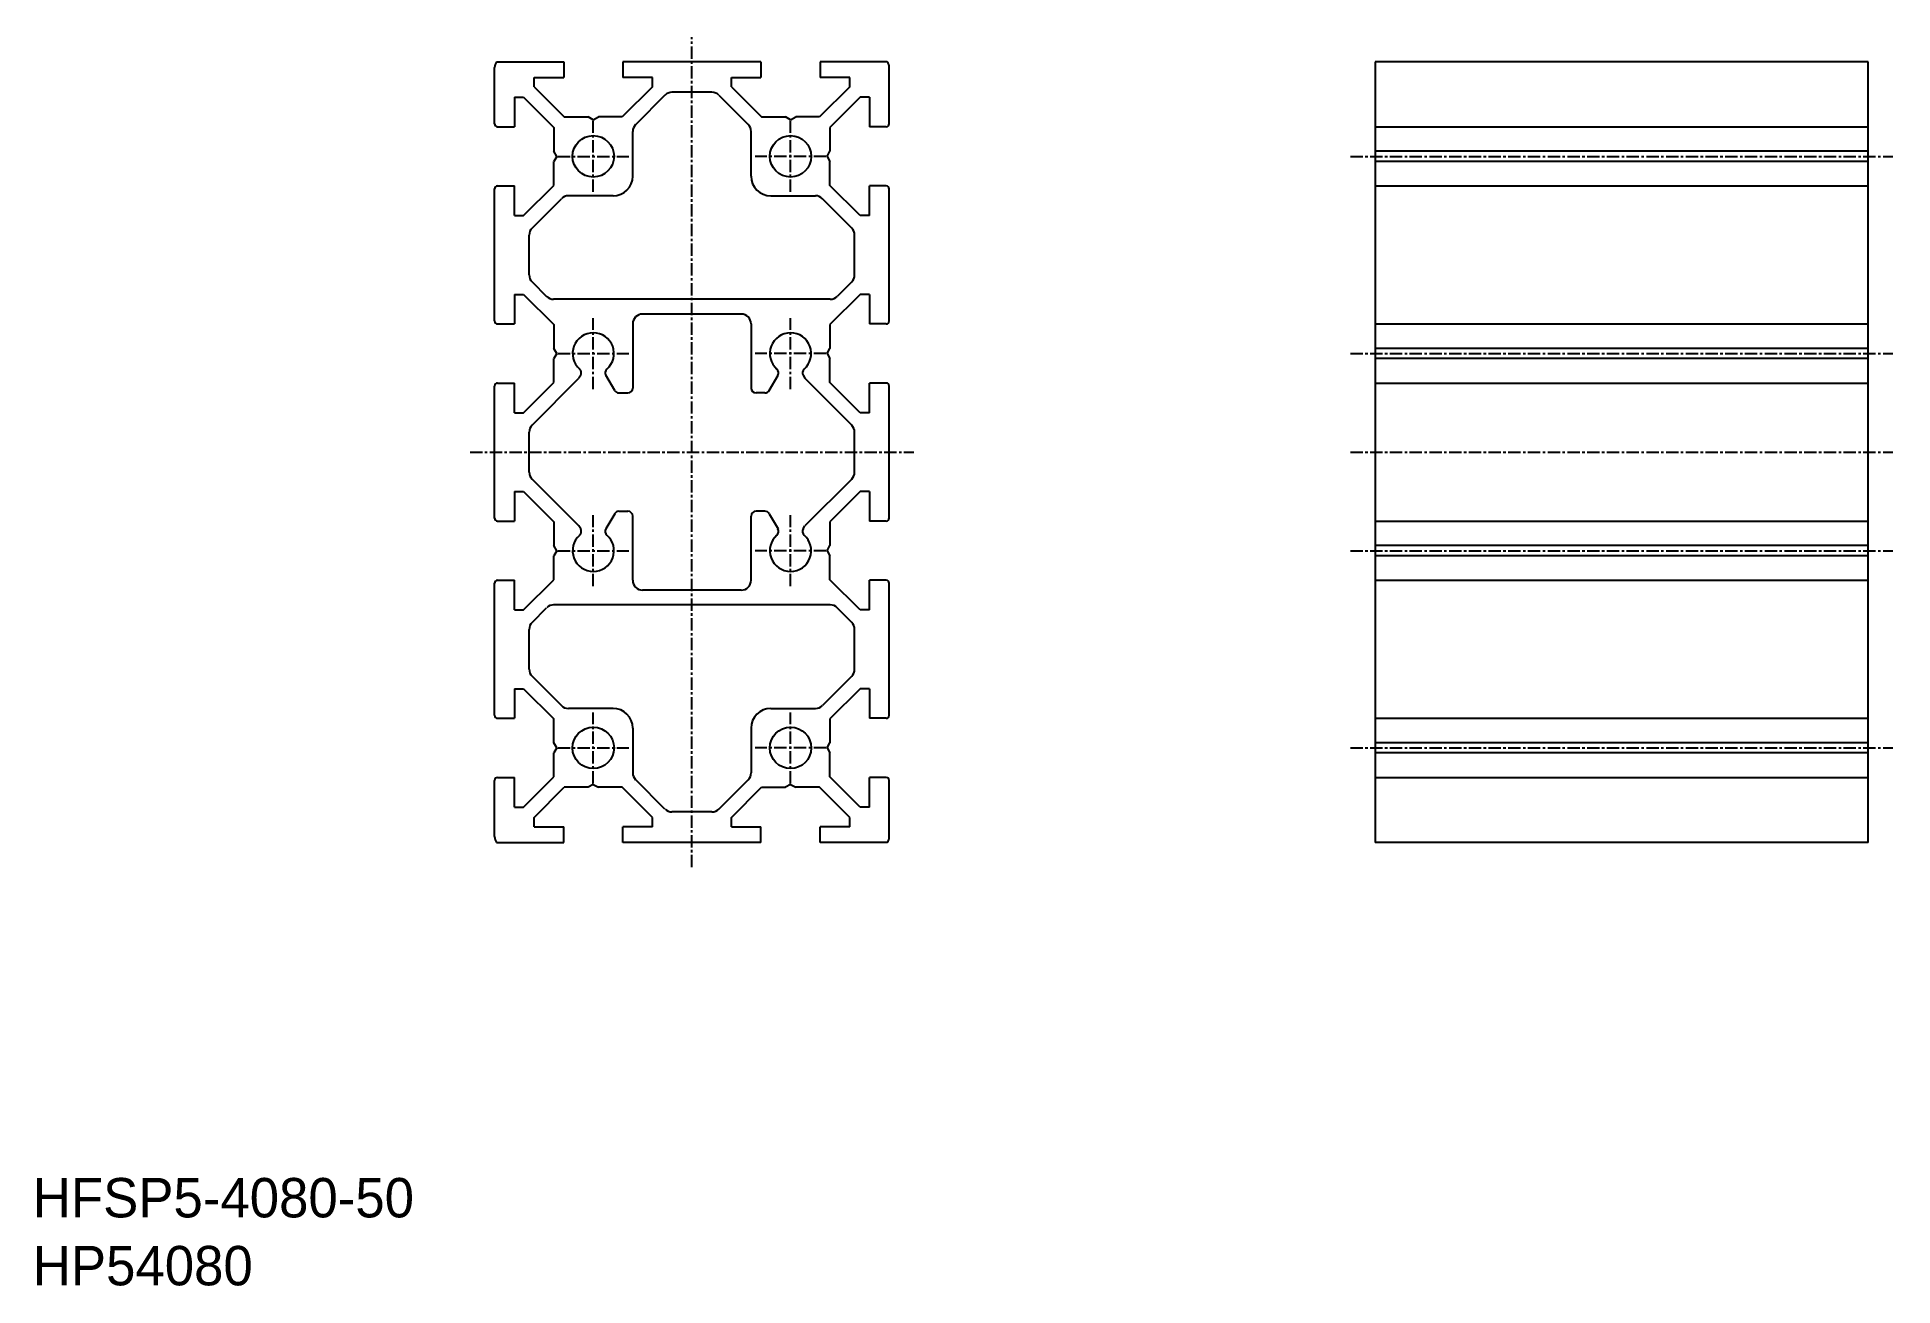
# Model space of a CAD drawing. Extents: x 0 to 189, y 0 to 127.
import ezdxf

# ---------------------------------------------------------------- set-up
doc = ezdxf.new("R2010")
doc.units = 0
doc.linetypes.add('CENTER', pattern=[2, 1.25, -0.25, 0.25, -0.25])
doc.layers.get('0').update_dxf_attribs({"linetype": 'CONTINUOUS'})
doc.layers.add('CENTER', color=1, linetype='CENTER')

msp = doc.modelspace()

# ---------------------------------------------------------------- linework, layer by layer
at = {"color": 7, "linetype": 'CONTINUOUS'}
for p, q in [((46.83, 117.82), (46.83, 123.52)), ((47.03, 124.12), (53.83, 124.12)), ((50.83, 122.52), (53.83, 122.52)), ((50.83, 121.58), (50.83, 122.52)), ((53.83, 124.12), (53.83, 122.52)), ((59.83, 124.12), (59.83, 122.52)), ((73.83, 124.12), (59.83, 124.12)), ((62.83, 122.52), (59.83, 122.52)), ((62.83, 121.58), (62.83, 122.52)), ((70.83, 121.58), (70.83, 122.52)), ((70.83, 122.52), (73.83, 122.52)), ((73.83, 124.12), (73.83, 122.52)), ((86.63, 124.12), (79.83, 124.12)), ((79.83, 124.12), (79.83, 122.52)), ((82.83, 122.52), (79.83, 122.52)), ((82.83, 121.58), (82.83, 122.52)), ((86.83, 117.82), (86.83, 123.52)), ((186.1, 124.12), (136.1, 124.12)), ((136.1, 124.12), (136.1, 44.92)), ((186.1, 44.92), (186.1, 124.12)), ((48.83, 120.52), (48.83, 117.52)), ((48.83, 120.52), (49.77, 120.52)), ((49.77, 120.52), (52.83, 117.46)), ((50.83, 121.58), (53.89, 118.52)), ((62.83, 121.58), (59.77, 118.52)), ((64.1, 120.72), (61.13, 117.75)), ((68.86, 121.02), (64.81, 121.02)), ((69.57, 120.72), (72.54, 117.75)), ((70.83, 121.58), (73.89, 118.52)), ((82.83, 121.58), (79.77, 118.52)), ((83.89, 120.52), (80.83, 117.46)), ((84.83, 120.52), (83.89, 120.52)), ((84.83, 120.52), (84.83, 117.52)), ((47.13, 117.52), (48.83, 117.52)), ((52.83, 117.46), (52.83, 115.04)), ((53.89, 118.52), (56.31, 118.52)), ((56.83, 118.22), (56.31, 118.52)), ((56.83, 118.22), (57.35, 118.52)), ((59.77, 118.52), (57.35, 118.52)), ((60.83, 112.52), (60.83, 117.04)), ((72.83, 112.52), (72.83, 117.04)), ((73.89, 118.52), (76.31, 118.52)), ((76.83, 118.22), (76.31, 118.52)), ((76.83, 118.22), (77.35, 118.52)), ((79.77, 118.52), (77.35, 118.52)), ((80.83, 117.46), (80.83, 115.04)), ((86.53, 117.52), (84.83, 117.52)), ((136.1, 117.52), (186.1, 117.52)), ((53.13, 114.52), (52.83, 115.04)), ((80.53, 114.52), (80.83, 115.04)), ((186.1, 115.04), (136.1, 115.04)), ((53.13, 114.52), (52.83, 114)), ((52.83, 111.58), (52.83, 114)), ((80.53, 114.52), (80.83, 114)), ((80.83, 111.58), (80.83, 114)), ((186.1, 114), (136.1, 114)), ((46.83, 97.82), (46.83, 111.22)), ((47.13, 111.52), (48.83, 111.52)), ((48.83, 108.52), (48.83, 111.52)), ((49.77, 108.52), (52.83, 111.58)), ((83.89, 108.52), (80.83, 111.58)), ((84.83, 108.52), (84.83, 111.52)), ((86.53, 111.52), (84.83, 111.52)), ((86.83, 97.82), (86.83, 111.22)), ((136.1, 111.52), (186.1, 111.52)), ((50.63, 107.25), (53.6, 110.22)), ((58.83, 110.52), (54.31, 110.52)), ((74.83, 110.52), (79.36, 110.52)), ((83.04, 107.25), (80.07, 110.22)), ((48.83, 108.52), (49.77, 108.52)), ((84.83, 108.52), (83.89, 108.52)), ((50.33, 102.49), (50.33, 106.54)), ((83.33, 102.49), (83.33, 106.54)), ((50.63, 101.78), (52.1, 100.31)), ((83.04, 101.78), (81.57, 100.31)), ((48.83, 100.52), (48.83, 97.52)), ((48.83, 100.52), (49.77, 100.52)), ((49.77, 100.52), (52.83, 97.46)), ((80.86, 100.02), (52.81, 100.02)), ((83.89, 100.52), (80.83, 97.46)), ((84.83, 100.52), (83.89, 100.52)), ((84.83, 100.52), (84.83, 97.52)), ((71.83, 98.52), (61.83, 98.52)), ((47.13, 97.52), (48.83, 97.52)), ((52.83, 97.46), (52.83, 95.04)), ((60.83, 97.52), (60.83, 91.02)), ((72.83, 97.52), (72.83, 91.02)), ((80.83, 97.46), (80.83, 95.04)), ((86.53, 97.52), (84.83, 97.52)), ((136.1, 97.52), (186.1, 97.52)), ((53.13, 94.52), (52.83, 95.04)), ((53.13, 94.52), (52.83, 94)), ((80.53, 94.52), (80.83, 95.04)), ((80.53, 94.52), (80.83, 94)), ((186.1, 95.04), (136.1, 95.04)), ((52.83, 91.58), (52.83, 94)), ((55.56, 92.31), (55.38, 92.01)), ((59, 90.77), (58.11, 92.31)), ((74.67, 90.77), (75.56, 92.31)), ((78.11, 92.31), (78.28, 92.01)), ((80.83, 91.58), (80.83, 94)), ((186.1, 94), (136.1, 94)), ((46.83, 77.82), (46.83, 91.22)), ((47.13, 91.52), (48.83, 91.52)), ((48.83, 88.52), (48.83, 91.52)), ((49.77, 88.52), (52.83, 91.58)), ((50.63, 87.25), (55.38, 92.01)), ((59.43, 90.52), (60.33, 90.52)), ((74.23, 90.52), (73.33, 90.52)), ((83.04, 87.25), (78.28, 92.01)), ((83.89, 88.52), (80.83, 91.58)), ((84.83, 88.52), (84.83, 91.52)), ((86.53, 91.52), (84.83, 91.52)), ((86.83, 77.82), (86.83, 91.22)), ((136.1, 91.52), (186.1, 91.52)), ((48.83, 88.52), (49.77, 88.52)), ((84.83, 88.52), (83.89, 88.52)), ((50.33, 82.49), (50.33, 86.54)), ((83.33, 82.49), (83.33, 86.54)), ((50.63, 81.78), (55.38, 77.03)), ((83.04, 81.78), (78.28, 77.03)), ((48.83, 80.52), (48.83, 77.52)), ((48.83, 80.52), (49.77, 80.52)), ((49.77, 80.52), (52.83, 77.46)), ((83.89, 80.52), (80.83, 77.46)), ((84.83, 80.52), (83.89, 80.52)), ((84.83, 80.52), (84.83, 77.52)), ((47.13, 77.52), (48.83, 77.52)), ((52.83, 77.46), (52.83, 75.04)), ((59, 78.27), (58.11, 76.73)), ((59.43, 78.52), (60.33, 78.52)), ((60.83, 71.52), (60.83, 78.02)), ((72.83, 71.52), (72.83, 78.02)), ((74.23, 78.52), (73.33, 78.52)), ((74.67, 78.27), (75.56, 76.73)), ((80.83, 77.46), (80.83, 75.04)), ((86.53, 77.52), (84.83, 77.52)), ((136.1, 77.52), (186.1, 77.52)), ((55.56, 76.73), (55.38, 77.03)), ((78.11, 76.73), (78.28, 77.03)), ((53.13, 74.52), (52.83, 75.04)), ((53.13, 74.52), (52.83, 74)), ((52.83, 71.58), (52.83, 74)), ((80.53, 74.52), (80.83, 75.04)), ((80.53, 74.52), (80.83, 74)), ((80.83, 71.58), (80.83, 74)), ((186.1, 75.04), (136.1, 75.04)), ((186.1, 74), (136.1, 74)), ((47.13, 71.52), (48.83, 71.52)), ((48.83, 68.52), (48.83, 71.52)), ((49.77, 68.52), (52.83, 71.58)), ((83.89, 68.52), (80.83, 71.58)), ((84.83, 68.52), (84.83, 71.52)), ((86.53, 71.52), (84.83, 71.52)), ((136.1, 71.52), (186.1, 71.52)), ((46.83, 57.82), (46.83, 71.22)), ((71.83, 70.52), (61.83, 70.52)), ((86.83, 57.82), (86.83, 71.22)), ((48.83, 68.52), (49.77, 68.52)), ((50.63, 67.25), (52.1, 68.72)), ((80.86, 69.02), (52.81, 69.02)), ((83.04, 67.25), (81.57, 68.72)), ((84.83, 68.52), (83.89, 68.52)), ((50.33, 62.49), (50.33, 66.54)), ((83.33, 62.49), (83.33, 66.54)), ((48.83, 60.52), (48.83, 57.52)), ((48.83, 60.52), (49.77, 60.52)), ((49.77, 60.52), (52.83, 57.46)), ((50.63, 61.78), (53.6, 58.81)), ((83.04, 61.78), (80.07, 58.81)), ((83.89, 60.52), (80.83, 57.46)), ((84.83, 60.52), (83.89, 60.52)), ((84.83, 60.52), (84.83, 57.52)), ((58.83, 58.52), (54.31, 58.52)), ((74.83, 58.52), (79.36, 58.52)), ((47.13, 57.52), (48.83, 57.52)), ((52.83, 55.04), (52.83, 57.46)), ((60.83, 56.52), (60.83, 51.99)), ((72.83, 56.52), (72.83, 51.99)), ((80.83, 57.46), (80.83, 55.04)), ((86.53, 57.52), (84.83, 57.52)), ((136.1, 57.52), (186.1, 57.52)), ((53.13, 54.52), (52.83, 55.04)), ((80.53, 54.52), (80.83, 55.04)), ((186.1, 55.04), (136.1, 55.04)), ((53.13, 54.52), (52.83, 54)), ((52.83, 51.58), (52.83, 54)), ((80.53, 54.52), (80.83, 54)), ((80.83, 51.58), (80.83, 54)), ((186.1, 54), (136.1, 54)), ((46.83, 45.52), (46.83, 51.22)), ((47.13, 51.52), (48.83, 51.52)), ((48.83, 48.52), (48.83, 51.52)), ((49.77, 48.52), (52.83, 51.58)), ((56.83, 50.82), (56.31, 50.52)), ((56.83, 50.82), (57.35, 50.52)), ((64.1, 48.31), (61.13, 51.28)), ((69.57, 48.31), (72.54, 51.28)), ((76.83, 50.82), (76.31, 50.52)), ((76.83, 50.82), (77.35, 50.52)), ((83.89, 48.52), (80.83, 51.58)), ((84.83, 48.52), (84.83, 51.52)), ((86.53, 51.52), (84.83, 51.52)), ((86.83, 45.52), (86.83, 51.22)), ((136.1, 51.52), (186.1, 51.52)), ((50.83, 47.46), (53.89, 50.52)), ((56.31, 50.52), (53.89, 50.52)), ((59.77, 50.52), (57.35, 50.52)), ((62.83, 47.46), (59.77, 50.52)), ((70.83, 47.46), (73.89, 50.52)), ((73.89, 50.52), (76.31, 50.52)), ((79.77, 50.52), (77.35, 50.52)), ((82.83, 47.46), (79.77, 50.52)), ((48.83, 48.52), (49.77, 48.52)), ((50.83, 46.52), (50.83, 47.46)), ((62.83, 46.52), (62.83, 47.46)), ((68.86, 48.02), (64.81, 48.02)), ((70.83, 46.52), (70.83, 47.46)), ((82.83, 46.52), (82.83, 47.46)), ((84.83, 48.52), (83.89, 48.52)), ((50.83, 46.52), (53.83, 46.52)), ((53.83, 44.92), (53.83, 46.52)), ((62.83, 46.52), (59.83, 46.52)), ((59.83, 44.92), (59.83, 46.52)), ((70.83, 46.52), (73.83, 46.52)), ((73.83, 44.92), (73.83, 46.52)), ((82.83, 46.52), (79.83, 46.52)), ((79.83, 44.92), (79.83, 46.52)), ((47.03, 44.92), (53.83, 44.92)), ((73.83, 44.92), (59.83, 44.92)), ((86.63, 44.92), (79.83, 44.92)), ((186.1, 44.92), (136.1, 44.92))]:
    msp.add_line(p, q, dxfattribs=at)
for centre in [(56.83, 114.52), (76.83, 114.52), (56.83, 54.52), (76.83, 54.52)]:
    msp.add_circle(centre, 2.1, dxfattribs=at)
for centre, radius, start, end in [((47.83, 123.52), 1, 143.1301, 180), ((85.83, 123.52), 1, 0, 36.8699), ((64.81, 120.02), 1, 90, 135), ((68.86, 120.02), 1, 45, 90), ((47.13, 117.82), 0.3, 180, 270), ((61.83, 117.04), 1, 135, 180), ((71.83, 117.04), 1, 360, 45), ((86.53, 117.82), 0.3, 270, 360), ((47.13, 111.22), 0.3, 90, 180), ((58.83, 112.52), 2, 269.9999, 359.9998), ((74.83, 112.52), 2, 180.0002, 270.0001), ((86.53, 111.22), 0.3, 360, 90), ((54.31, 109.52), 1, 90, 135), ((79.36, 109.52), 1, 45, 90), ((51.33, 106.54), 1, 135, 180), ((82.33, 106.54), 1, 360, 45), ((51.33, 102.49), 1, 180, 225), ((82.33, 102.49), 1, 315, 360), ((52.81, 101.02), 1, 225, 270), ((80.86, 101.02), 1, 270, 315), ((61.83, 97.52), 1, 90, 180), ((71.83, 97.52), 1, 360, 90), ((47.13, 97.82), 0.3, 180, 270), ((56.83, 94.52), 2.1, 311.0875, 228.9125), ((76.83, 94.52), 2.1, 311.0875, 228.9125), ((86.53, 97.82), 0.3, 270, 360), ((55.12, 92.56), 0.5, 330, 48.9125), ((58.54, 92.56), 0.5, 131.0875, 210), ((75.12, 92.56), 0.5, 330, 48.9125), ((78.54, 92.56), 0.5, 131.0875, 210), ((47.13, 91.22), 0.3, 90, 180), ((59.43, 91.02), 0.5, 210, 270), ((60.33, 91.02), 0.5, 270, 0), ((73.33, 91.02), 0.5, 180, 270), ((74.23, 91.02), 0.5, 270, 330), ((86.53, 91.22), 0.3, 360, 90), ((51.33, 86.54), 1, 135, 180), ((82.33, 86.54), 1, 360, 45), ((51.33, 82.49), 1, 180, 225), ((82.33, 82.49), 1, 315, 360), ((47.13, 77.82), 0.3, 180, 270), ((59.43, 78.02), 0.5, 90, 150), ((60.33, 78.02), 0.5, 0, 90), ((73.33, 78.02), 0.5, 90, 180), ((74.23, 78.02), 0.5, 30, 90), ((86.53, 77.82), 0.3, 270, 360), ((56.83, 74.52), 2.1, 131.0875, 48.9125), ((55.12, 76.48), 0.5, 311.0875, 30), ((58.54, 76.48), 0.5, 150, 228.9125), ((76.83, 74.52), 2.1, 131.0875, 48.9125), ((75.12, 76.48), 0.5, 311.0875, 30), ((78.54, 76.48), 0.5, 150, 228.9125), ((47.13, 71.22), 0.3, 90, 180), ((61.83, 71.52), 1, 180, 270), ((71.83, 71.52), 1, 270, 360), ((86.53, 71.22), 0.3, 360, 90), ((52.81, 68.02), 1, 90, 135), ((80.86, 68.02), 1, 45, 90), ((51.33, 66.54), 1, 135, 180), ((82.33, 66.54), 1, 360, 45), ((51.33, 62.49), 1, 180, 225), ((82.33, 62.49), 1, 315, 360), ((54.31, 59.52), 1, 225, 270), ((58.83, 56.52), 2, 0, 90), ((74.83, 56.52), 2, 90, 180), ((79.36, 59.52), 1, 270, 315), ((47.13, 57.82), 0.3, 180, 270), ((86.53, 57.82), 0.3, 270, 360), ((47.13, 51.22), 0.3, 90, 180), ((61.83, 51.99), 1, 180, 225), ((71.83, 51.99), 1, 315, 360), ((86.53, 51.22), 0.3, 360, 90), ((64.81, 49.02), 1, 225, 270), ((68.86, 49.02), 1, 270, 315), ((47.83, 45.52), 1, 180, 216.8699), ((85.83, 45.52), 1, 323.1301, 360)]:
    msp.add_arc(centre, radius, start, end, dxfattribs=at)
at = {"layer": 'CENTER', "color": 1, "linetype": 'CENTER'}
for p, q in [((66.83, 42.42), (66.83, 126.62)), ((56.83, 110.92), (56.83, 118.12)), ((76.83, 110.92), (76.83, 118.12)), ((53.23, 114.52), (60.43, 114.52)), ((80.43, 114.52), (73.23, 114.52)), ((133.6, 114.52), (188.6, 114.52)), ((56.83, 90.92), (56.83, 98.12)), ((76.83, 90.92), (76.83, 98.12)), ((53.23, 94.52), (60.43, 94.52)), ((80.43, 94.52), (73.23, 94.52)), ((133.6, 94.52), (188.6, 94.52)), ((44.33, 84.52), (89.33, 84.52)), ((133.6, 84.52), (188.6, 84.52)), ((56.83, 70.92), (56.83, 78.12)), ((76.83, 70.92), (76.83, 78.12)), ((53.23, 74.52), (60.43, 74.52)), ((80.43, 74.52), (73.23, 74.52)), ((133.6, 74.52), (188.6, 74.52)), ((56.83, 50.92), (56.83, 58.12)), ((76.83, 50.92), (76.83, 58.12)), ((53.23, 54.52), (60.43, 54.52)), ((80.43, 54.52), (73.23, 54.52)), ((133.6, 54.52), (188.6, 54.52))]:
    msp.add_line(p, q, dxfattribs=at)

# ---------------------------------------------------------------- texts
at = {"color": 7, "linetype": 'CONTINUOUS'}
for s, p in [('HFSP5-4080-50', (0, 6.89)), ('HP54080', (0, 0))]:
    msp.add_text(s, height=4, dxfattribs=at).set_placement(p)

doc.saveas('drawing.dxf')
